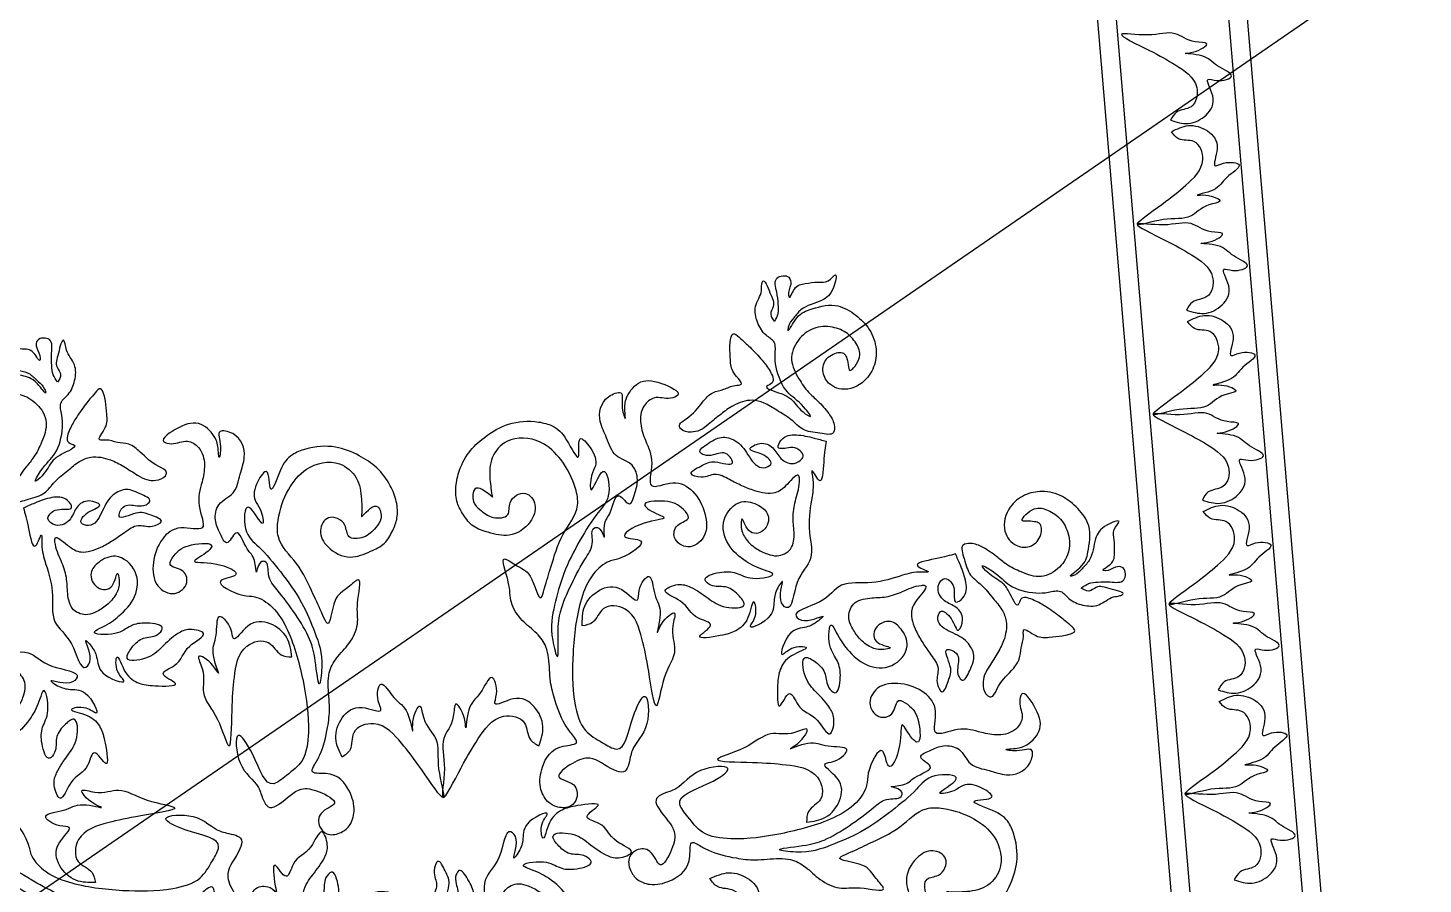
# Model space of a CAD drawing. Header units: millimetres. Extents: x 32582 to 41721, y -247935 to -234947.
# Drawn here: x 39985 to 40059.7, y -247065 to -247019.1 of the extents above; entities that cross this region are included whole.
import ezdxf

# ---------------------------------------------------------------- set-up
doc = ezdxf.new("R2010")
doc.units = ezdxf.units.MM
doc.header["$LTSCALE"] = 300
doc.header["$MEASUREMENT"] = 0
doc.layers.add('I-LINE-01', color=1, linetype='Continuous')
doc.layers.add('ID-facade', color=1, linetype='Continuous')

# ---------------------------------------------------------------- blocks, each defined once
blk = doc.blocks.new('arabesque3')
at = {"layer": 'I-LINE-01', "ltscale": 1100}
for points, knots in [([(16.4, 7.4), (20, 8.8), (28.5, 11.8), (40.8, 12.5), (50.6, -1.1), (35.3, 0.6), (27.9, -2.5), (21.7, -10.8), (34.4, -19.1), (47.3, -10.7), (51, 3), (61.7, 10.9), (80.3, 4.5), (62.2, -0.7), (52.7, -13.4), (68.8, -17.5), (77.1, -1.7), (82.7, 13.5), (99, 22.8), (110.4, 18.2), (126.2, 11.6), (118, 5), (109.2, 4.8), (96.9, 7.8), (89.7, -11.9), (111.3, 0.9), (121.5, -2.8), (139.9, -8.7), (123.5, -16.7), (111.7, -11.3), (99, -21.1), (88.1, -29.3), (75.1, -37.4), (57.8, -43.7), (46, -37.1), (30.9, -24.3), (32.2, -38.4), (38, -49.2), (44.5, -66.1), (44.8, -82.3), (48.8, -99.2), (64.2, -103.7), (75.5, -98.5), (85.5, -91.6), (94, -80.3), (96.1, -70.6), (92.6, -55.7), (90.9, -78.3), (72.1, -78), (64.7, -61.6), (75.3, -49), (93.2, -40.5), (114.7, -57.7), (113, -84.4), (96.9, -102.6), (84.8, -111.7), (65.2, -121.2), (95.3, -122.3), (106.7, -111), (121.3, -107.7), (142.8, -110.5), (132.1, -122.6), (119.5, -122), (110, -130.9), (100.2, -148), (126.5, -144.1), (138.2, -132.1), (151.2, -118.7), (164.3, -112.2), (186.7, -117), (158.5, -131.3), (158.8, -148), (132.3, -157.8), (164.3, -169.6), (131.4, -170), (116.9, -168.3), (102.9, -160.4), (94.1, -134.3), (93.3, -157.2), (110.2, -170.6), (77, -161.4), (76.4, -143.7), (71.4, -134.1), (59.9, -122.3), (73, -142.9), (60.8, -161.6), (52.4, -125.2), (28.7, -112.4), (32.7, -79.5), (22.9, -53.3), (18.3, -38.7), (18.8, -21), (14.5, -36.4), (11.9, -37.1), (11.3, -36.7)], [9.002268, 9.002268, 9.002268, 9.002268, 14.795131, 22.552283, 26.461071, 32.387657, 36.609525, 39.954395, 44.930461, 52.663862, 59.213008, 65.821167, 71.29339, 77.971128, 84.193841, 87.852039, 96.65929, 106.216164, 113.320593, 121.014608, 127.066217, 129.409926, 133.83233, 140.645066, 145.549744, 153.866031, 161.281624, 167.125502, 172.219184, 179.076734, 186.565919, 193.404788, 200.070203, 209.993669, 217.371611, 224.279923, 225.86843, 235.613413, 244.053991, 252.020914, 260.382988, 267.663377, 272.34352, 278.70703, 285.950628, 292.243528, 295.372221, 301.913045, 308.987077, 316.779915, 323.110083, 331.753979, 343.934947, 355.999678, 368.122508, 377.945166, 382.2617, 392.159854, 400.760934, 408.879554, 416.732041, 420.374282, 427.369487, 434.667921, 440.28729, 449.125009, 458.827873, 469.014942, 475.316222, 482.112306, 491.224407, 503.354831, 510.028066, 517.582209, 527.55788, 535.426857, 544.098106, 552.275667, 559.367822, 564.778065, 575.84425, 584.09177, 590.699649, 593.575978, 602.671684, 607.21962, 620.649316, 633.970216, 648.73498, 664.168462, 674.044155, 676.776293, 682.44553, 684.243491, 684.243491, 684.243491, 684.243491]), ([(7.4, -16.4), (8.8, -20), (11.8, -28.5), (12.5, -40.8), (-1.1, -50.6), (0.6, -35.3), (-2.5, -27.9), (-10.8, -21.7), (-19.1, -34.4), (-10.7, -47.3), (3, -51), (10.9, -61.7), (4.5, -80.3), (-0.7, -62.2), (-13.4, -52.7), (-17.5, -68.8), (-1.7, -77.1), (13.5, -82.7), (22.8, -99), (18.2, -110.4), (11.6, -126.2), (5, -118), (4.8, -109.2), (7.8, -96.9), (-11.9, -89.7), (0.9, -111.3), (-2.8, -121.5), (-8.7, -139.9), (-16.7, -123.5), (-11.3, -111.7), (-21.1, -99), (-29.3, -88.1), (-37.4, -75.1), (-43.7, -57.8), (-37.1, -46), (-24.3, -30.9), (-38.4, -32.2), (-49.2, -38), (-66.1, -44.5), (-82.3, -44.8), (-99.2, -48.8), (-103.7, -64.2), (-98.5, -75.5), (-91.6, -85.5), (-80.3, -94), (-70.6, -96.1), (-55.7, -92.6), (-78.3, -90.9), (-78, -72.1), (-61.6, -64.7), (-49, -75.3), (-40.5, -93.2), (-57.7, -114.7), (-84.4, -113), (-102.6, -96.9), (-111.7, -84.8), (-121.2, -65.2), (-122.3, -95.3), (-111, -106.7), (-107.7, -121.3), (-110.5, -142.8), (-122.6, -132.1), (-122, -119.5), (-130.9, -110), (-148, -100.2), (-144.1, -126.5), (-132.1, -138.2), (-118.7, -151.2), (-112.2, -164.3), (-117, -186.7), (-131.3, -158.5), (-148, -158.8), (-157.8, -132.3), (-169.6, -164.3), (-170, -131.4), (-168.3, -116.9), (-160.4, -102.9), (-134.3, -94.1), (-157.2, -93.3), (-170.6, -110.2), (-161.4, -77), (-143.7, -76.4), (-134.1, -71.4), (-122.3, -59.9), (-142.9, -73), (-161.6, -60.8), (-125.2, -52.4), (-112.4, -28.7), (-79.5, -32.7), (-53.3, -22.9), (-38.7, -18.3), (-21, -18.8), (-36.4, -14.5), (-37.1, -11.9), (-36.7, -11.3)], [710.738545, 710.738545, 710.738545, 710.738545, 716.531408, 724.28856, 728.197348, 734.123934, 738.345802, 741.690672, 746.666738, 754.400139, 760.949285, 767.557444, 773.029667, 779.707404, 785.930118, 789.588316, 798.395567, 807.952441, 815.05687, 822.750885, 828.802494, 831.146203, 835.568607, 842.381343, 847.286021, 855.602308, 863.017901, 868.861779, 873.955461, 880.813011, 888.302196, 895.141065, 901.80648, 911.729946, 919.107888, 926.0162, 927.604707, 937.34969, 945.790268, 953.75719, 962.119265, 969.399654, 974.079797, 980.443307, 987.686905, 993.979805, 997.108498, 1003.649322, 1010.723354, 1018.516192, 1024.84636, 1033.490256, 1045.671224, 1057.735955, 1069.858785, 1079.681443, 1083.997977, 1093.896131, 1102.497211, 1110.615831, 1118.468318, 1122.110559, 1129.105764, 1136.404198, 1142.023567, 1150.861286, 1160.56415, 1170.751219, 1177.052498, 1183.848583, 1192.960683, 1205.091108, 1211.764343, 1219.318486, 1229.294157, 1237.163134, 1245.834383, 1254.011944, 1261.104099, 1266.514342, 1277.580527, 1285.828047, 1292.435926, 1295.312255, 1304.407961, 1308.955897, 1322.385593, 1335.706493, 1350.471257, 1365.904739, 1375.780432, 1378.51257, 1384.181807, 1385.979768, 1385.979768, 1385.979768, 1385.979768])]:
    blk.add_open_spline(points, degree=3, knots=knots, dxfattribs=at)
for points in [[(250.7, -81.5), (256.9, -72.7), (272.4, -66.5), (278, -45.7), (255, -22.3), (226, -7), (196.2, 9.4), (224.2, 9.3), (253.6, 11.3), (275.4, 3.1), (287.5, 1.5), (273.9, -7.8), (265, -9.5), (282.7, -11.7), (300, -22.2), (315, -32.5), (299.3, -37.9), (290.1, -36.8), (295.4, -54.3), (288.7, -75.1), (269.8, -84.5), (250.7, -81.5)], [(477.1, -36.8), (494.3, -34.5), (515.4, -36.8), (531.2, -51), (530.5, -83.5), (513.1, -103.7), (485.3, -117.7), (468.9, -119.8), (440.8, -105.8), (408.8, -93.8), (387.3, -87.3), (379.1, -84.4), (400, -73.6), (411.1, -59.1), (416.8, -48.7), (394.4, -52.3), (374.2, -55.2), (356.9, -65.8), (344.2, -79.9), (331.1, -88.9), (320.4, -91.5), (296.9, -93.4), (278.6, -97.8), (253, -109), (244.2, -115.5), (238.7, -118.7), (234.3, -105.7), (214, -85.4), (194.2, -83.5), (180.6, -90.4), (175.1, -100.2), (176.1, -113), (183.8, -118.7), (196.5, -115.7), (204.6, -101.4), (217.6, -114.7), (222.6, -131.6), (210.9, -155.4), (209.2, -164.4), (223.6, -171), (229.8, -172.7), (256.2, -187), (282.8, -185.1), (263, -173.8), (231.5, -157.4), (237.7, -143.9), (249.6, -127.3), (276.3, -117), (325.1, -115.2), (377.9, -123.5), (402.2, -135.3), (414.4, -150.6), (417.6, -161.9), (434.4, -181.1), (438, -166.1), (451.5, -184.5), (457, -203.9), (464.7, -189.5), (468.7, -185.3), (472.9, -204.6), (464.6, -223.1), (456.9, -227.9), (449.5, -217.3), (437.3, -214.3), (428.4, -227.3), (437.9, -242.5), (461, -243.7), (482.4, -231.9), (490.8, -212.5), (488, -192), (509.5, -192), (532.2, -186), (548.3, -181.4), (565.8, -184.7), (573.5, -194.7), (573.2, -210.5), (576.1, -217.5), (587.6, -201.6), (587.8, -179.3), (572.2, -167.2), (558.8, -166.2), (553.6, -166.3), (563.7, -163.5), (578.5, -161.9), (574.7, -149.9), (550.6, -141.9), (534.5, -148.2), (517.5, -157.4), (508, -172.8), (493.8, -178.2), (479.5, -175.3), (470.3, -170.5), (478.3, -160.3), (461.8, -151.5), (449.3, -145.9), (437.9, -145.7), (447.4, -139.1), (447, -136.1), (433.8, -134.2), (418.1, -128.1), (392, -113.7), (366.1, -103.3), (344.5, -100.8), (321.6, -99.9), (337.3, -95.4), (371.8, -97.4), (402.4, -106.2), (435.2, -122.5), (461.9, -139.9), (481.5, -150.3), (501.7, -144.5), (484, -133), (497.6, -133.5), (507.4, -137.2), (525.2, -132.2), (533.7, -122.3), (516.2, -120.7), (532.5, -109.1), (546.4, -95.1), (550, -81.9), (547.9, -52.7), (536.4, -30.8), (522.4, -15.6), (503.3, -4.9), (487.2, -1.3), (471.2, -2.8), (459.9, -8.6), (448.7, -18.3), (442.7, -32.7), (439.9, -53.1), (453, -73.5), (469.5, -78.3), (480.6, -69), (471.5, -54.1), (460, -51.7), (457.3, -37.7), (464.9, -24.6), (472.7, -18.5), (484.8, -19.8), (477.1, -36.8)], [(-478.7, -92), (-496.1, -92.1), (-516.7, -97.2), (-530.4, -113.5), (-525.2, -145.6), (-505.3, -163.2), (-475.8, -173.3), (-459.3, -173.1), (-433.3, -155.3), (-403.3, -139.1), (-382.9, -129.7), (-375.1, -125.7), (-397.3, -117.9), (-410.3, -105.1), (-417.4, -95.6), (-394.7, -96), (-374.3, -96.2), (-355.7, -104.3), (-341.2, -116.5), (-327, -123.6), (-316, -124.7), (-292.6, -123.4), (-273.8, -125.2), (-246.9, -132.8), (-237.3, -138.1), (-231.4, -140.5), (-228.8, -127), (-211.5, -104.1), (-192.1, -99.5), (-177.7, -104.5), (-170.9, -113.5), (-170.2, -126.3), (-177, -132.9), (-190, -131.8), (-200, -118.7), (-211, -133.6), (-213.7, -151.1), (-198.8, -173.1), (-196, -181.7), (-209.3, -190.2), (-215.2, -192.8), (-239.4, -210.6), (-266, -212.3), (-247.9, -198.4), (-219, -177.8), (-226.9, -165.3), (-241, -150.5), (-268.8, -144), (-317.5, -148.9), (-368.6, -164.3), (-391, -179.4), (-401, -196.2), (-402.7, -207.8), (-416.7, -229.1), (-422.3, -214.8), (-433.2, -234.8), (-436, -254.8), (-445.5, -241.5), (-450.1, -237.9), (-451.6, -257.6), (-440.9, -274.8), (-432.6, -278.5), (-426.7, -267.1), (-415.1, -262.4), (-404.4, -274), (-411.8, -290.4), (-434.4, -294.8), (-457.3, -286), (-468.3, -268), (-468.4, -247.2), (-489.6, -250.2), (-512.9, -247.3), (-529.5, -245), (-546.4, -250.6), (-552.6, -261.6), (-550.2, -277.2), (-552.1, -284.6), (-565.7, -270.3), (-569, -248.3), (-555.1, -234.1), (-542, -231.3), (-536.9, -230.8), (-547.2, -229.3), (-562.1, -229.8), (-559.9, -217.4), (-537.2, -206.2), (-520.4, -210.2), (-502.3, -217), (-490.7, -231), (-476, -234.3), (-462.2, -229.5), (-453.7, -223.5), (-463, -214.5), (-447.9, -203.6), (-436.3, -196.3), (-425.1, -194.5), (-435.3, -189.2), (-435.3, -186.3), (-422.5, -182.6), (-407.9, -174.3), (-383.9, -156.5), (-359.8, -142.7), (-338.7, -137.2), (-316.1, -133.2), (-332.3, -131), (-366.2, -137.6), (-395.3, -150.6), (-425.6, -171.1), (-449.6, -192), (-467.6, -205), (-488.4, -202.1), (-472.4, -188.2), (-485.9, -190.6), (-495.1, -195.6), (-513.3, -193), (-523.1, -184.5), (-506, -180.5), (-523.8, -171.2), (-539.4, -159.3), (-544.9, -146.6), (-546.8, -117.4), (-538.3, -94.2), (-526.6, -77.2), (-509.1, -64), (-493.6, -58.2), (-477.6, -57.5), (-465.5, -61.7), (-453.1, -69.8), (-445.3, -83.2), (-439.6, -103.1), (-449.8, -125.1), (-465.6, -132.1), (-477.8, -124.4), (-470.9, -108.4), (-459.7, -104.5), (-459, -90.2), (-468.3, -78.3), (-476.9, -73.2), (-488.8, -76.2), (-478.7, -92)], [(351.4, -122.8), (354.9, -133), (368.1, -143.2), (367.9, -164.7), (339.4, -181), (307.3, -187.8), (274.1, -195.5), (301.1, -203), (328.9, -212.9), (352.1, -210.9), (364.2, -212.7), (353.7, -200.1), (345.5, -196), (363.2, -198.7), (382.6, -193.3), (399.9, -187.5), (386.2, -178), (377.1, -176.6), (386.9, -161.2), (386.2, -139.3), (370.5, -125.1), (351.4, -122.8)], [(-342.5, -160), (-344.6, -170.5), (-356.3, -182.5), (-353.1, -203.7), (-322.6, -216), (-289.9, -218.3), (-256, -221.4), (-281.7, -232.6), (-307.9, -246.2), (-331.1, -247.4), (-342.9, -250.8), (-334.1, -236.8), (-326.7, -231.7), (-343.8, -236.8), (-363.8, -234.1), (-381.7, -230.7), (-369.4, -219.5), (-360.6, -216.8), (-372.4, -202.8), (-374.7, -181.1), (-361.1, -164.9), (-342.5, -160)], [(-36.8, -477.1), (-34.5, -494.3), (-36.8, -515.4), (-51, -531.2), (-83.5, -530.5), (-103.7, -513.1), (-117.7, -485.3), (-119.8, -468.9), (-105.8, -440.8), (-93.8, -408.8), (-87.3, -387.3), (-84.4, -379.1), (-73.6, -400), (-59.1, -411.1), (-48.7, -416.8), (-52.3, -394.4), (-55.2, -374.2), (-65.8, -356.9), (-79.9, -344.2), (-88.9, -331.1), (-91.5, -320.4), (-93.4, -296.9), (-97.8, -278.6), (-109, -253), (-115.5, -244.2), (-118.7, -238.7), (-105.7, -234.3), (-85.4, -214), (-83.5, -194.2), (-90.4, -180.6), (-100.2, -175.1), (-113, -176.1), (-118.7, -183.8), (-115.7, -196.5), (-101.4, -204.6), (-114.7, -217.6), (-131.6, -222.6), (-155.4, -210.9), (-164.4, -209.2), (-171, -223.6), (-172.7, -229.8), (-187, -256.2), (-185.1, -282.8), (-173.8, -263), (-157.4, -231.5), (-143.9, -237.7), (-127.3, -249.6), (-117, -276.3), (-115.2, -325.1), (-123.5, -377.9), (-135.3, -402.2), (-150.6, -414.4), (-161.9, -417.6), (-181.1, -434.4), (-166.1, -438), (-184.5, -451.5), (-203.9, -457), (-189.5, -464.7), (-185.3, -468.7), (-204.6, -472.9), (-223.1, -464.6), (-227.9, -456.9), (-217.3, -449.5), (-214.3, -437.3), (-227.3, -428.4), (-242.5, -437.9), (-243.7, -461), (-231.9, -482.4), (-212.5, -490.8), (-192, -488), (-192, -509.5), (-186, -532.2), (-181.4, -548.3), (-184.7, -565.8), (-194.7, -573.5), (-210.5, -573.2), (-217.5, -576.1), (-201.6, -587.6), (-179.3, -587.8), (-167.2, -572.2), (-166.2, -558.8), (-166.3, -553.6), (-163.5, -563.7), (-161.9, -578.5), (-149.9, -574.7), (-141.9, -550.6), (-148.2, -534.5), (-157.4, -517.5), (-172.8, -508), (-178.2, -493.8), (-175.3, -479.5), (-170.5, -470.3), (-160.3, -478.3), (-151.5, -461.8), (-145.9, -449.3), (-145.7, -437.9), (-139.1, -447.4), (-136.1, -447), (-134.2, -433.8), (-128.1, -418.1), (-113.7, -392), (-103.3, -366.1), (-100.8, -344.5), (-99.9, -321.6), (-95.4, -337.3), (-97.4, -371.8), (-106.2, -402.4), (-122.5, -435.2), (-139.9, -461.9), (-150.3, -481.5), (-144.5, -501.7), (-133, -484), (-133.5, -497.6), (-137.2, -507.4), (-132.2, -525.2), (-122.3, -533.7), (-120.7, -516.2), (-109.1, -532.5), (-95.1, -546.4), (-81.9, -550), (-52.7, -547.9), (-30.8, -536.4), (-15.6, -522.4), (-4.9, -503.3), (-1.3, -487.2), (-2.8, -471.2), (-8.6, -459.9), (-18.3, -448.7), (-32.7, -442.7), (-53.1, -439.9), (-73.5, -453), (-78.3, -469.5), (-69, -480.6), (-54.1, -471.5), (-51.7, -460), (-37.7, -457.3), (-24.6, -464.9), (-18.5, -472.7), (-19.8, -484.8), (-36.8, -477.1)], [(92, -478.7), (92.1, -496.1), (97.2, -516.7), (113.5, -530.4), (145.6, -525.2), (163.2, -505.3), (173.3, -475.8), (173.1, -459.3), (155.3, -433.3), (139.1, -403.3), (129.7, -382.9), (125.7, -375.1), (117.9, -397.3), (105.1, -410.3), (95.6, -417.4), (96, -394.7), (96.2, -374.3), (104.3, -355.7), (116.5, -341.2), (123.6, -327), (124.7, -316), (123.4, -292.6), (125.2, -273.8), (132.8, -246.9), (138.1, -237.3), (140.5, -231.4), (127, -228.8), (104.1, -211.5), (99.5, -192.1), (104.5, -177.7), (113.5, -170.9), (126.3, -170.2), (132.9, -177), (131.8, -190), (118.7, -200), (133.6, -211), (151.1, -213.7), (173.1, -198.8), (181.7, -196), (190.2, -209.3), (192.8, -215.2), (210.6, -239.4), (212.3, -266), (198.4, -247.9), (177.8, -219), (165.3, -226.9), (150.5, -241), (144, -268.8), (148.9, -317.5), (164.3, -368.6), (179.4, -391), (196.2, -401), (207.8, -402.7), (229.1, -416.7), (214.8, -422.3), (234.8, -433.2), (254.8, -436), (241.5, -445.5), (237.9, -450.1), (257.6, -451.6), (274.8, -440.9), (278.5, -432.6), (267.1, -426.7), (262.4, -415.1), (274, -404.4), (290.4, -411.8), (294.8, -434.4), (286, -457.3), (268, -468.3), (247.2, -468.4), (250.2, -489.6), (247.3, -512.9), (245, -529.5), (250.6, -546.4), (261.6, -552.6), (277.2, -550.2), (284.6, -552.1), (270.3, -565.7), (248.3, -569), (234.1, -555.1), (231.3, -542), (230.8, -536.9), (229.3, -547.2), (229.8, -562.1), (217.4, -559.9), (206.2, -537.2), (210.2, -520.4), (217, -502.3), (231, -490.7), (234.3, -476), (229.5, -462.2), (223.5, -453.7), (214.5, -463), (203.6, -447.9), (196.3, -436.3), (194.5, -425.1), (189.2, -435.3), (186.3, -435.3), (182.6, -422.5), (174.3, -407.9), (156.5, -383.9), (142.7, -359.8), (137.2, -338.7), (133.2, -316.1), (131, -332.3), (137.6, -366.2), (150.6, -395.3), (171.1, -425.6), (192, -449.6), (205, -467.6), (202.1, -488.4), (188.2, -472.4), (190.6, -485.9), (195.6, -495.1), (193, -513.3), (184.5, -523.1), (180.5, -506), (171.2, -523.8), (159.3, -539.4), (146.6, -544.9), (117.4, -546.8), (94.2, -538.3), (77.2, -526.6), (64, -509.1), (58.2, -493.6), (57.5, -477.6), (61.7, -465.5), (69.8, -453.1), (83.2, -445.3), (103.1, -439.6), (125.1, -449.8), (132.1, -465.6), (124.4, -477.8), (108.4, -470.9), (104.5, -459.7), (90.2, -459), (78.3, -468.3), (73.2, -476.9), (76.2, -488.8), (92, -478.7)], [(-87.8, -247.8), (-79.2, -254.1), (-73.4, -269.8), (-52.7, -275.9), (-28.7, -253.5), (-12.7, -224.9), (4.5, -195.5), (3.7, -223.5), (4.9, -253), (-3.9, -274.6), (-5.8, -286.6), (-14.7, -272.8), (-16.2, -263.9), (-18.9, -281.5), (-29.8, -298.5), (-40.5, -313.2), (-45.4, -297.4), (-44.1, -288.2), (-61.7, -293.1), (-82.4, -285.9), (-91.3, -266.7), (-87.8, -247.8)], [(103.5, -232.3), (96, -240), (92.7, -256.4), (73.4, -265.8), (46, -247.5), (25.7, -221.8), (4, -195.5), (9.3, -223.1), (12.8, -252.4), (24.9, -272.2), (28.7, -283.9), (35.3, -268.8), (35.4, -259.7), (40.8, -276.7), (54.4, -291.7), (67.2, -304.6), (69.6, -288.1), (66.8, -279.3), (85, -281.2), (104.2, -270.8), (110, -250.5), (103.5, -232.3)], [(531.1, -361.8), (534.3, -350.2), (537.3, -332.9), (532.3, -318.2), (525.1, -315.2), (524.9, -327.1), (522.9, -335.3), (517.7, -339.5), (510.2, -332.9), (514.3, -318), (524.7, -309.9), (529, -297.4), (523.8, -287.8), (518.2, -299.9), (508.7, -307.9), (505.4, -301.4), (515.8, -287.2), (530.6, -275), (535.2, -261.6), (529.2, -247.4), (520.4, -239.1), (517.8, -243.1), (518, -251.9), (518.6, -265.5), (510.2, -270.6), (511, -253.9), (507, -239.7), (499.7, -230.5), (496.2, -240.1), (498.9, -253.6), (493.9, -267.7), (487.8, -279.9), (482.9, -292.3), (480.9, -312.1), (489.4, -324.2), (497.4, -335.4), (494.2, -335.9), (475, -332.5), (458.4, -329.7), (442.5, -330.6), (426.1, -327), (419.6, -314), (421.4, -304.8), (427, -293.3), (437.1, -283), (449.1, -279.1), (455.3, -279.7), (444.2, -286.6), (444.4, -300.7), (459.3, -305.2), (468.5, -296.5), (472.1, -279.5), (454.6, -262.6), (430.8, -266.5), (414.1, -284.1), (405.6, -301.8), (402.2, -309.7), (397.7, -290.5), (402.8, -274.1), (403.4, -257.8), (396, -244), (391.1, -249.4), (389.3, -263.3), (381.8, -275.9), (372.3, -281.8), (369.7, -264.3), (378.3, -246.9), (389.2, -229.8), (391.5, -217.4), (385.9, -205), (375.5, -219.9), (358.8, -237.5), (352.3, -249.2), (341.4, -238.8), (341.9, -258.7), (346.6, -273.7), (359.4, -285.5), (374.6, -291.4), (360.5, -292.7), (350.7, -288), (361.4, -307.4), (377.4, -311.2), (389.9, -315.6), (394.6, -318.9), (376.4, -317.6), (369.1, -322.9), (393.7, -333.7), (417, -346.7), (446.5, -345.3), (477.2, -348.2), (496.9, -348.6), (502.4, -348), (493.2, -354.8), (510.7, -359.6), (531.1, -361.8)], [(648.2, -312.1), (655.6, -315.2), (664.7, -315.4), (676.7, -313.9), (690, -314.1), (690.9, -325.7), (683.8, -327.5), (673.4, -325.4), (671.7, -325.9), (679.4, -331.1), (684.6, -341.8), (686.2, -354.1), (687.5, -363.9), (693.2, -371), (680.9, -369.2), (668.3, -357.6), (659.2, -337.5), (651.2, -330.5), (643, -325.4), (639.4, -324.8), (649.1, -331.7), (659, -345.7), (663.4, -370.8), (655.2, -389), (642, -402.7), (623.1, -410.3), (605.6, -409), (590.2, -399.5), (581.9, -377), (591.4, -361.5), (605.4, -359.4), (616, -368.9), (616, -380), (611.6, -382.2), (603.7, -383.8), (600.8, -384.3), (610.9, -393.9), (624.7, -392.1), (636, -382.7), (642.1, -368.2), (640.9, -349.9), (629.6, -335.1), (610.6, -328.4), (592.1, -335.5), (578.9, -344.9), (570.3, -353.8), (558.1, -364.5), (547.2, -369.8), (539.6, -369.1), (538.9, -356), (542.9, -339.3), (552.1, -328), (561.4, -313.8), (568.4, -301.5), (571, -289.9), (565.8, -271.5), (557.7, -259.5), (547.4, -247.2), (541.9, -238.9), (540.1, -230.4), (543.2, -220.5), (545.9, -219.1), (553, -225.7), (569.4, -241.6), (578.5, -251.7), (581.8, -262.3), (585.6, -273.3), (586.6, -279), (597.6, -272.1), (610.4, -268.8), (623, -268.3), (629.9, -268.9), (635.8, -271.4), (632.6, -277.2), (622.7, -287.9), (610.1, -299.6), (599.3, -307.3), (588.1, -309.3), (584.8, -304.3), (577.6, -318.2), (572.4, -327.4), (559.7, -339.5), (555.2, -346.6), (564.3, -340.3), (579.3, -324.2), (603.5, -313.3), (615.6, -312.3), (627.5, -311.4), (634.6, -303.5), (647.1, -295.3), (662.4, -293.4), (677.7, -299), (684, -299.4), (687.1, -300.3), (675.7, -307.3), (662.3, -310.5), (654.8, -308), (647.8, -311.9)], [(-487.7, -421.4), (-492.5, -410.2), (-497.9, -393.6), (-495, -378.3), (-488.2, -374.4), (-486.4, -386.1), (-483.3, -393.9), (-477.5, -397.4), (-471, -389.8), (-477.2, -375.6), (-488.5, -369), (-494.5, -357.3), (-490.7, -347), (-483.5, -358.3), (-472.9, -364.9), (-470.6, -357.9), (-482.9, -345.3), (-499.2, -335.3), (-505.5, -322.6), (-501.6, -307.7), (-493.9, -298.4), (-490.9, -301.9), (-489.8, -310.7), (-488.6, -324.2), (-479.5, -328.1), (-482.7, -311.8), (-480.6, -297.1), (-474.6, -287), (-469.9, -296), (-470.7, -309.7), (-463.8, -323), (-456.1, -334.3), (-449.6, -345.9), (-444.9, -365.2), (-451.6, -378.3), (-458, -390.6), (-454.8, -390.6), (-436.3, -384.6), (-420.1, -379.6), (-404.2, -378.3), (-388.6, -372.5), (-383.9, -358.7), (-386.9, -349.8), (-394, -339.3), (-405.5, -330.4), (-417.8, -328.2), (-423.9, -329.6), (-412, -334.9), (-410.2, -348.9), (-424.4, -355.4), (-434.7, -348), (-440.6, -331.8), (-425.6, -312.6), (-401.5, -313.3), (-382.5, -328.3), (-371.6, -344.7), (-367.2, -352.1), (-365.4, -332.4), (-372.7, -316.9), (-375.5, -300.9), (-370, -286.1), (-364.5, -290.9), (-360.8, -304.4), (-351.7, -315.8), (-341.4, -320.4), (-341.2, -302.7), (-352.1, -286.6), (-365.3, -271.1), (-369.3, -259.2), (-365.4, -246.2), (-353, -259.5), (-334.1, -274.6), (-326, -285.3), (-316.7, -273.5), (-314.5, -293.3), (-317.1, -308.8), (-328.1, -322.3), (-342.4, -330.2), (-328.2, -329.5), (-319.2, -323.5), (-327.1, -344.2), (-342.5, -350.2), (-354.2, -356.2), (-358.4, -360.2), (-340.6, -356.3), (-332.6, -360.7), (-355.5, -374.7), (-376.8, -390.7), (-406.2, -393.4), (-436.2, -400.5), (-455.7, -403.6), (-461.2, -403.8), (-451.2, -409.2), (-467.9, -416.3), (-487.7, -421.4)], [(161.4, -342.3), (172, -344.4), (184, -356), (205.2, -352.7), (217.3, -322.1), (219.4, -289.3), (222.2, -255.4), (233.6, -281.1), (247.4, -307.2), (248.7, -330.4), (252.2, -342.1), (238.2, -333.5), (233, -326), (238.2, -343.1), (235.6, -363.2), (232.4, -381.1), (221.1, -368.9), (218.3, -360), (204.5, -372), (182.8, -374.4), (166.4, -360.9), (161.4, -342.3)], [(-122.8, -351.4), (-133, -354.9), (-143.2, -368.1), (-164.7, -367.9), (-181, -339.4), (-187.8, -307.3), (-195.5, -274.1), (-203, -301.1), (-212.9, -328.9), (-210.9, -352.1), (-212.7, -364.2), (-200.1, -353.7), (-196, -345.5), (-198.7, -363.2), (-193.3, -382.6), (-187.5, -399.9), (-178, -386.2), (-176.6, -377.1), (-161.2, -386.9), (-139.3, -386.2), (-125.1, -370.5), (-122.8, -351.4)], [(421.4, -487.7), (410.2, -492.5), (393.6, -497.9), (378.3, -495), (374.4, -488.2), (386.1, -486.4), (393.9, -483.3), (397.4, -477.5), (389.8, -471), (375.6, -477.2), (369, -488.5), (357.3, -494.5), (347, -490.7), (358.3, -483.5), (364.9, -472.9), (357.9, -470.6), (345.3, -482.9), (335.3, -499.2), (322.6, -505.5), (307.7, -501.6), (298.4, -493.9), (301.9, -490.9), (310.7, -489.8), (324.2, -488.6), (328.1, -479.5), (311.8, -482.7), (297.1, -480.6), (287, -474.6), (296, -469.9), (309.7, -470.7), (323, -463.8), (334.3, -456.1), (345.9, -449.6), (365.2, -444.9), (378.3, -451.6), (390.6, -458), (390.6, -454.8), (384.6, -436.3), (379.6, -420.1), (378.3, -404.2), (372.5, -388.6), (358.7, -383.9), (349.8, -386.9), (339.3, -394), (330.4, -405.5), (328.2, -417.8), (329.6, -423.9), (334.9, -412), (348.9, -410.2), (355.4, -424.4), (348, -434.7), (331.8, -440.6), (312.6, -425.6), (313.3, -401.5), (328.3, -382.5), (344.7, -371.6), (352.1, -367.2), (332.4, -365.4), (316.9, -372.7), (300.9, -375.5), (286.1, -370), (290.9, -364.5), (304.4, -360.8), (315.8, -351.7), (320.4, -341.4), (302.7, -341.2), (286.6, -352.1), (271.1, -365.3), (259.2, -369.3), (246.2, -365.4), (259.5, -353), (274.6, -334.1), (285.3, -326), (273.5, -316.7), (293.3, -314.5), (308.8, -317.1), (322.3, -328.1), (330.2, -342.4), (329.5, -328.2), (323.5, -319.2), (344.2, -327.1), (350.2, -342.5), (356.2, -354.2), (360.2, -358.4), (356.3, -340.6), (360.7, -332.6), (374.7, -355.5), (390.7, -376.8), (393.4, -406.2), (400.5, -436.2), (403.6, -455.7), (403.8, -461.2), (409.2, -451.2), (416.3, -467.9), (421.4, -487.7)], [(-361.8, -531.1), (-350.2, -534.3), (-332.9, -537.3), (-318.2, -532.3), (-315.2, -525.1), (-327.1, -524.9), (-335.3, -522.9), (-339.5, -517.7), (-332.9, -510.2), (-318, -514.3), (-309.9, -524.7), (-297.4, -529), (-287.8, -523.8), (-299.9, -518.2), (-307.9, -508.7), (-301.4, -505.4), (-287.2, -515.8), (-275, -530.6), (-261.6, -535.2), (-247.4, -529.2), (-239.1, -520.4), (-243.1, -517.8), (-251.9, -518), (-265.5, -518.6), (-270.6, -510.2), (-253.9, -511), (-239.7, -507), (-230.5, -499.7), (-240.1, -496.2), (-253.6, -498.9), (-267.7, -493.9), (-279.9, -487.8), (-292.3, -482.9), (-312.1, -480.9), (-324.2, -489.4), (-335.4, -497.4), (-335.9, -494.2), (-332.5, -475), (-329.7, -458.4), (-330.6, -442.5), (-327, -426.1), (-314, -419.6), (-304.8, -421.4), (-293.3, -427), (-283, -437.1), (-279.1, -449.1), (-279.7, -455.3), (-286.6, -444.2), (-300.7, -444.4), (-305.2, -459.3), (-296.5, -468.5), (-279.5, -472.1), (-262.6, -454.6), (-266.5, -430.8), (-284.1, -414.1), (-301.8, -405.6), (-309.7, -402.2), (-290.5, -397.7), (-274.1, -402.8), (-257.8, -403.4), (-244, -396), (-249.4, -391.1), (-263.3, -389.3), (-275.9, -381.8), (-281.8, -372.3), (-264.3, -369.7), (-246.9, -378.3), (-229.8, -389.2), (-217.4, -391.5), (-205, -385.9), (-219.9, -375.5), (-237.5, -358.8), (-249.2, -352.3), (-238.8, -341.4), (-258.7, -341.9), (-273.7, -346.6), (-285.5, -359.4), (-291.4, -374.6), (-292.7, -360.5), (-288, -350.7), (-307.4, -361.4), (-311.2, -377.4), (-315.6, -389.9), (-318.9, -394.6), (-317.6, -376.4), (-322.9, -369.1), (-333.7, -393.7), (-346.7, -417), (-345.3, -446.5), (-348.2, -477.2), (-348.6, -496.9), (-348, -502.4), (-354.8, -493.2), (-359.6, -510.7), (-361.8, -531.1)], [(388.1, -610.6), (392.2, -617.5), (393.7, -626.4), (393.8, -638.6), (395.9, -651.7), (407.4, -651), (408.3, -643.8), (404.7, -633.7), (405, -632), (411.3, -638.9), (422.5, -642.6), (434.9, -642.5), (444.9, -642.4), (452.7, -647.1), (449.2, -635.2), (436, -624.3), (414.8, -618), (406.7, -611.1), (400.5, -603.6), (399.5, -600.1), (407.7, -608.8), (422.8, -616.7), (448.4, -617.6), (465.3, -607), (477, -592.1), (482, -572.2), (478.3, -555.1), (466.7, -541.1), (443.3, -536), (429.3, -547.6), (429.1, -561.7), (440, -570.9), (451, -569.4), (452.5, -564.8), (453.1, -556.7), (453.2, -553.7), (464, -562.5), (464.2, -576.4), (456.4, -588.8), (442.9, -596.9), (424.6, -598.2), (408.3, -589), (399.1, -571.1), (403.6, -551.8), (411.1, -537.5), (418.8, -527.7), (427.7, -514.2), (431.4, -502.6), (429.8, -495.2), (416.6, -496.3), (400.6, -502.5), (390.7, -513.2), (377.9, -524.3), (366.7, -533), (355.6, -537.2), (336.7, -534.5), (323.7, -528.1), (310, -519.6), (301.1, -515.3), (292.4, -514.7), (283, -519.1), (282, -521.9), (289.5, -528.1), (307.5, -542.1), (318.8, -549.8), (329.7, -551.6), (341.2, -553.8), (346.9, -554), (341.6, -566), (340, -579), (341.3, -591.6), (342.8, -598.4), (346.1, -603.9), (351.4, -599.9), (360.7, -588.6), (370.5, -574.6), (376.7, -562.8), (377.1, -551.4), (371.8, -548.8), (384.5, -539.8), (393, -533.4), (403.1, -519.2), (409.6, -513.7), (404.6, -523.6), (390.7, -540.6), (383.2, -566.1), (383.9, -578.3), (384.6, -590.2), (377.8, -598.2), (371.3, -611.8), (371.5, -627.2), (379.2, -641.6), (380.4, -647.8), (381.8, -650.7), (387.2, -638.5), (388.5, -624.8), (385, -617.7), (387.8, -610.2)], [(-312.1, -648.2), (-315.2, -655.6), (-315.4, -664.7), (-313.9, -676.7), (-314.1, -690), (-325.7, -690.9), (-327.5, -683.8), (-325.4, -673.4), (-325.9, -671.7), (-331.1, -679.4), (-341.8, -684.6), (-354.1, -686.2), (-363.9, -687.5), (-371, -693.2), (-369.2, -680.9), (-357.6, -668.3), (-337.5, -659.2), (-330.5, -651.2), (-325.4, -643), (-324.8, -639.4), (-331.7, -649.1), (-345.7, -659), (-370.8, -663.4), (-389, -655.2), (-402.7, -642), (-410.3, -623.1), (-409, -605.6), (-399.5, -590.2), (-377, -581.9), (-361.5, -591.4), (-359.4, -605.4), (-368.9, -616), (-380, -616), (-382.2, -611.6), (-383.8, -603.7), (-384.3, -600.8), (-393.9, -610.9), (-392.1, -624.7), (-382.7, -636), (-368.2, -642.1), (-349.9, -640.9), (-335.1, -629.6), (-328.4, -610.6), (-335.5, -592.1), (-344.9, -578.9), (-353.8, -570.3), (-364.5, -558.1), (-369.8, -547.2), (-369.1, -539.6), (-356, -538.9), (-339.3, -542.9), (-328, -552.1), (-313.8, -561.4), (-301.5, -568.4), (-289.9, -571), (-271.5, -565.8), (-259.5, -557.7), (-247.2, -547.4), (-238.9, -541.9), (-230.4, -540.1), (-220.5, -543.2), (-219.1, -545.9), (-225.7, -553), (-241.6, -569.4), (-251.7, -578.5), (-262.3, -581.8), (-273.3, -585.6), (-279, -586.6), (-272.1, -597.6), (-268.8, -610.4), (-268.3, -623), (-268.9, -629.9), (-271.4, -635.8), (-277.2, -632.6), (-287.9, -622.7), (-299.6, -610.1), (-307.3, -599.3), (-309.3, -588.1), (-304.3, -584.8), (-318.2, -577.6), (-327.4, -572.4), (-339.5, -559.7), (-346.6, -555.2), (-340.3, -564.3), (-324.2, -579.3), (-313.3, -603.5), (-312.3, -615.6), (-311.4, -627.5), (-303.5, -634.6), (-295.3, -647.1), (-293.4, -662.4), (-299, -677.7), (-299.4, -684), (-300.3, -687.1), (-307.3, -675.7), (-310.5, -662.3), (-308, -654.8), (-311.9, -647.8)]]:
    blk.add_spline(points, degree=3, dxfattribs=at)
blk = doc.blocks.new('A$C5AD66E58')
at = {"layer": 'I-LINE-01'}
for points in [[(0, 3800), (0, 0), (3800, 0), (3800, 3800)], [(20, 3780), (20, 20), (3780, 20), (3780, 3780)], [(140, 3660), (140.1, 140), (3660, 140), (3660, 3660)], [(160, 3640), (160.1, 160), (3640, 160), (3640, 3640)]]:
    blk.add_lwpolyline(points, close=True, dxfattribs=at)
at = {"layer": 'I-LINE-01', "ltscale": 1100}
for points in [[(91.8, 2817.1), (84.7, 2809), (68.6, 2804.5), (60.8, 2784.4), (81.2, 2758.6), (108.5, 2740.4), (136.4, 2720.9), (108.5, 2723.9), (79, 2725.1), (58.2, 2735.6), (46.4, 2738.5), (60.9, 2746.3), (69.9, 2747), (52.6, 2751.1), (36.5, 2763.4), (22.7, 2775.2), (38.9, 2778.8), (47.9, 2776.8), (44.5, 2794.8), (53.3, 2814.7), (73.2, 2822.1), (91.8, 2817.1)], [(91.7, 2625.2), (84.6, 2633.2), (68.6, 2637.8), (60.8, 2657.9), (81.2, 2683.6), (108.5, 2701.9), (136.4, 2721.3), (108.5, 2718.3), (79, 2717.1), (58.2, 2706.7), (46.4, 2703.8), (60.9, 2696), (69.9, 2695.3), (52.5, 2691.2), (36.5, 2678.9), (22.6, 2667.1), (38.8, 2663.5), (47.8, 2665.5), (44.4, 2647.5), (53.2, 2627.6), (73.1, 2620.2), (91.7, 2625.2)], [(91.7, 2612.9), (84.6, 2604.8), (68.5, 2600.3), (60.7, 2580.2), (81.1, 2554.4), (108.4, 2536.2), (136.3, 2516.7), (108.4, 2519.8), (78.9, 2520.9), (58.2, 2531.4), (46.3, 2534.3), (60.8, 2542.1), (69.8, 2542.8), (52.5, 2546.9), (36.4, 2559.2), (22.6, 2571), (38.8, 2574.6), (47.8, 2572.6), (44.4, 2590.6), (53.2, 2610.5), (73.1, 2617.9), (91.7, 2612.9)], [(91.6, 2421), (84.5, 2429.1), (68.5, 2433.6), (60.7, 2453.7), (81.1, 2479.4), (108.4, 2497.7), (136.3, 2517.1), (108.4, 2514.1), (78.9, 2512.9), (58.1, 2502.5), (46.3, 2499.6), (60.8, 2491.8), (69.8, 2491.1), (52.4, 2487), (36.4, 2474.7), (22.5, 2462.9), (38.7, 2459.3), (47.7, 2461.3), (44.3, 2443.3), (53.1, 2423.4), (73, 2416), (91.6, 2421)], [(91.6, 2408.7), (84.5, 2400.6), (68.4, 2396.1), (60.7, 2376), (81.1, 2350.2), (108.3, 2332), (136.2, 2312.5), (108.3, 2315.6), (78.9, 2316.7), (58.1, 2327.2), (46.2, 2330.1), (60.7, 2337.9), (69.7, 2338.6), (52.4, 2342.7), (36.3, 2355), (22.5, 2366.8), (38.7, 2370.4), (47.7, 2368.4), (44.3, 2386.4), (53.1, 2406.3), (73, 2413.7), (91.6, 2408.7)], [(91.5, 2216.8), (84.5, 2224.9), (68.4, 2229.4), (60.6, 2249.5), (81, 2275.2), (108.3, 2293.5), (136.2, 2312.9), (108.3, 2309.9), (78.9, 2308.8), (58.1, 2298.3), (46.2, 2295.4), (60.7, 2287.6), (69.7, 2286.9), (52.4, 2282.8), (36.3, 2270.5), (22.4, 2258.7), (38.7, 2255.1), (47.7, 2257.1), (44.3, 2239.1), (53.1, 2219.2), (72.9, 2211.8), (91.5, 2216.8)], [(91.5, 2204.5), (84.4, 2196.4), (68.4, 2191.9), (60.6, 2171.8), (81, 2146), (108.2, 2127.8), (136.1, 2108.3), (108.3, 2111.4), (78.8, 2112.5), (58, 2123), (46.1, 2125.9), (60.6, 2133.7), (69.7, 2134.4), (52.3, 2138.5), (36.2, 2150.8), (22.4, 2162.6), (38.6, 2166.2), (47.6, 2164.2), (44.2, 2182.2), (53, 2202.1), (72.9, 2209.5), (91.5, 2204.5)], [(91.4, 2012.6), (84.4, 2020.7), (68.3, 2025.2), (60.5, 2045.3), (80.9, 2071), (108.2, 2089.3), (136.1, 2108.7), (108.3, 2105.7), (78.8, 2104.6), (58, 2094.1), (46.1, 2091.2), (60.6, 2083.4), (69.6, 2082.7), (52.3, 2078.6), (36.2, 2066.3), (22.3, 2054.5), (38.6, 2050.9), (47.6, 2052.9), (44.2, 2034.9), (53, 2015), (72.8, 2007.6), (91.4, 2012.6)], [(91.4, 2000.3), (84.3, 1992.2), (68.3, 1987.7), (60.5, 1967.6), (80.9, 1941.9), (108.1, 1923.6), (136, 1904.1), (108.2, 1907.2), (78.7, 1908.3), (57.9, 1918.8), (46, 1921.7), (60.5, 1929.5), (69.6, 1930.2), (52.2, 1934.3), (36.2, 1946.6), (22.3, 1958.4), (38.5, 1962), (47.5, 1960), (44.1, 1978), (53, 1997.9), (72.8, 2005.3), (91.4, 2000.3)]]:
    blk.add_spline(points, degree=3, dxfattribs=at)
at = {"layer": 'I-LINE-01', "xscale": -1.100000000001148, "yscale": 1.099999999998545, "zscale": 1.1, "rotation": 3.10259068748902}
blk.add_blockref('arabesque3', (921.8, 2872.9), dxfattribs=at)

msp = doc.modelspace()

# ---------------------------------------------------------------- linework, layer by layer
at = {"layer": 'Defpoints'}
msp.add_lwpolyline([(38913.029, -241789.104), (41721.316, -245871.459), (38722.271, -247934.528), (35913.984, -243852.173)], close=True, dxfattribs=at)

# ---------------------------------------------------------------- block references
at = {"layer": 'ID-facade', "xscale": 0.04999999999999997, "yscale": 0.04999999999999997, "zscale": 0.04999999999999997, "rotation": 184.8160656282958}
msp.add_blockref('A$C5AD66E58', (40042.373, -246924.042), dxfattribs=at)

doc.saveas('drawing.dxf')
